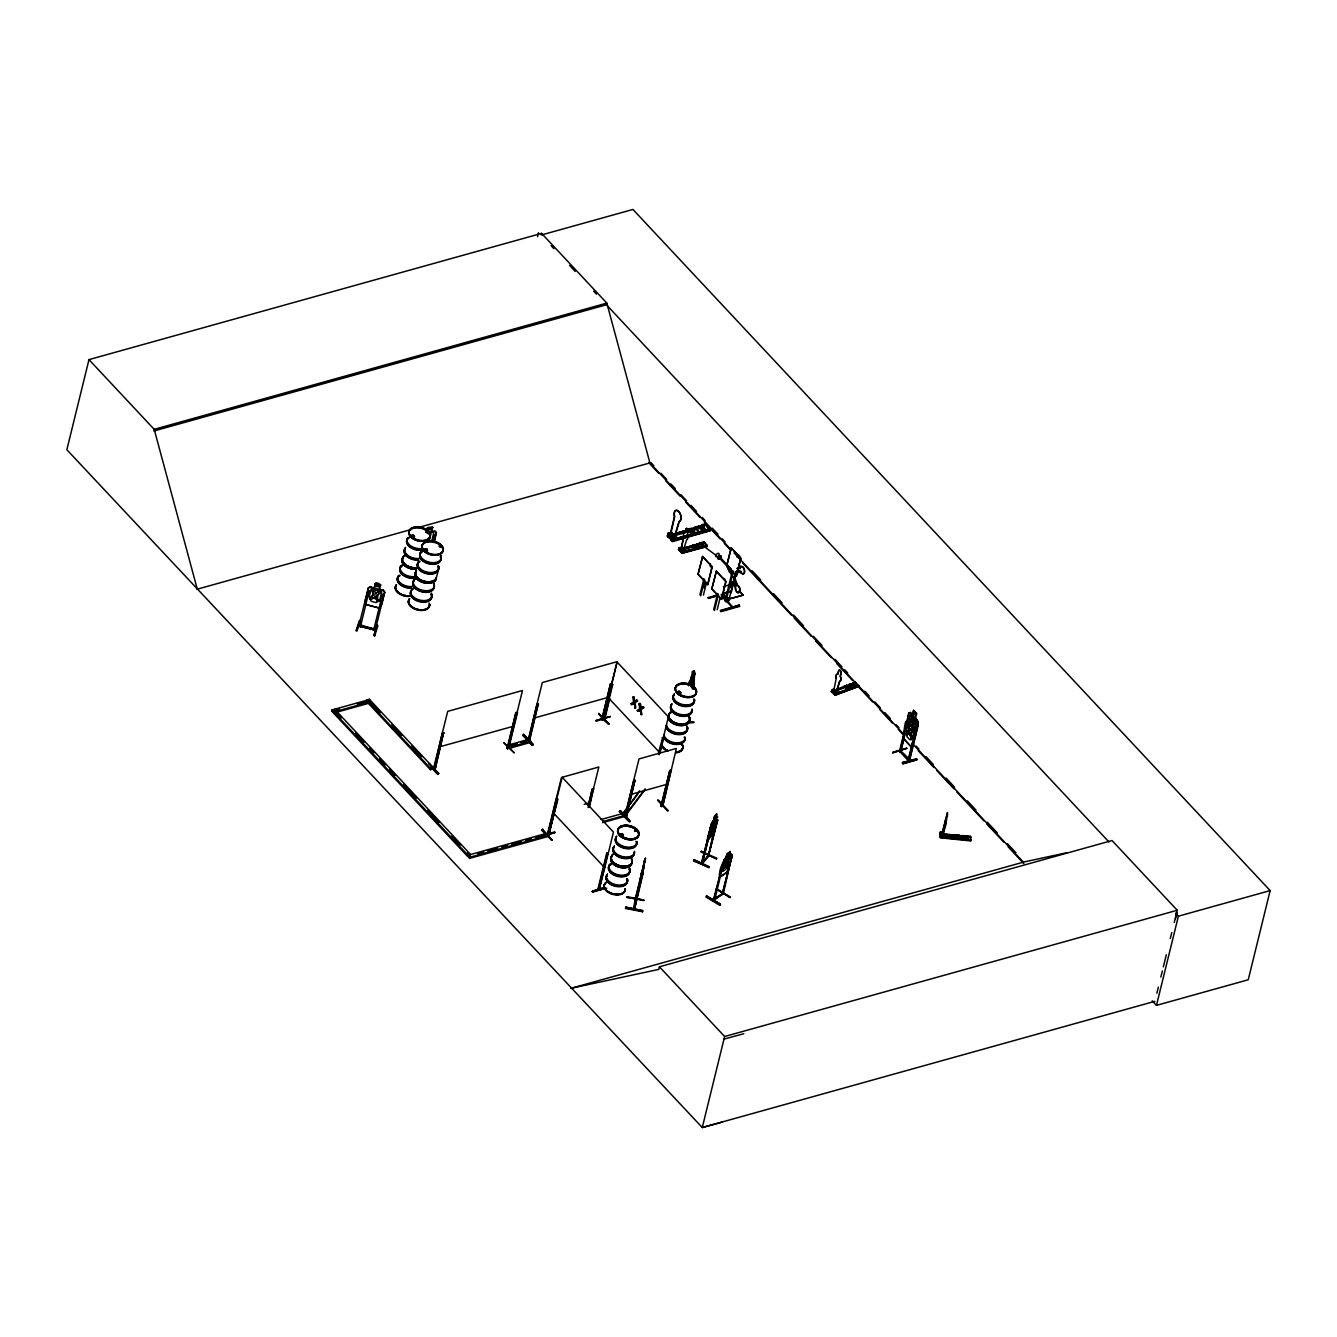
<?xml version="1.0" encoding="UTF-8"?>
<svg xmlns="http://www.w3.org/2000/svg" width="1337" height="1337" viewBox="0 0 1337 1337"><rect width="100%" height="100%" fill="white"/><g stroke="black" fill="none" stroke-linecap="round" stroke-linejoin="round"><path stroke-width="1.5" d="M941.014 832.55C941.281 844.549 951.292 790.15 945.944 823.458M940.563 833.369L940.696 832.516M941.114 832.567L940.112 834.489M946.145 817.258L942.234 833.101L942.702 835.842L945.994 824.16M947.465 814.133L947.465 816.489M671.174 535.101L670.505 533.881L671.358 535.051M670.439 532.911L669.135 536.906L670.088 533.012L672.996 534.583L672.31 533.43M681.185 548.27C684.26 548.27 678.979 549.072 681.369 548.287M707.758 837.229L711.702 822.84L701.273 863.819L702.894 861.947M711.635 822.84L717.317 816.322L708.242 856.432L717.735 819.899L716.548 820.433L708.476 856.298M713.189 821.236L711.869 823.024M903.845 733.378C902.676 752.296 904.096 718.738 906.469 721.562L908.024 721.011C909.043 729.083 916.296 707.24 913.121 726.743M915.594 734.765L913.288 738.024L905.868 730.102L908.859 712.922L899.5 751.31C903.277 753.366 898.798 747.383 900.653 750.776M913.438 737.974L905.985 730.035L906.135 724.654M834.723 690.393L833.603 689.391L833.87 693.067L834.087 690.093L835.358 689.859L833.519 690.393L835.391 689.925L833.853 690.928L833.553 690.126L835.391 690.343M940.747 831.898L940.245 835.608L943.805 835.943L940.696 835.625M701.19 851.719L716.866 858.287M835.424 690.159L834.656 689.875M670.505 535.101L674.684 516.65A5.766 3.159 73.9 0 1 676.238 510.333A5.766 3.159 73.9 0 1 680.834 515.163A5.766 3.159 73.9 0 1 679.296 521.463L674.4 537.959L670.171 534.399L674.4 516.734A5.766 3.159 73.9 0 1 675.954 510.416A5.766 3.159 73.9 0 1 680.55 515.246A5.766 3.159 73.9 0 1 678.995 521.547L674.099 538.042L670.071 533.781L670.923 535.184M833.837 690.042L836.293 678.26A3.844 2.29 69.6 0 1 837.948 674.049L838.734 670.823A1.922 1.136 69.6 0 1 840.304 670.439A1.922 1.136 69.6 0 1 841.157 673.029L840.371 676.238A3.844 2.29 69.6 0 1 839.72 681.369L836.227 692.449L839.536 681.435A3.844 2.29 69.6 0 0 840.188 676.305L840.973 673.096A1.922 1.136 69.6 0 0 840.137 670.505A1.922 1.136 69.6 0 0 838.55 670.907L837.764 674.115A3.844 2.29 69.6 0 0 836.11 678.327L836.293 678.26M680.617 548.955L684.41 552.114L684.544 550.292L681.97 551.011L681.669 552.248L678.962 549.357C678.21 546.382 685.012 547.217 679.263 548.12M693.318 687.686C696.427 687.302 690.26 661.782 693.184 675.302L694.271 670.656L694.956 674.266M694.287 683.759L693.753 678.611M671.826 534.7C669.402 533.847 675.185 533.73 671.492 534.516M672.193 534.499L672.344 534.232M672.912 534.365L673.012 534.349M670.673 535.251L671.324 533.998M680.734 548.02L681.82 548.755M681.135 549.089L680.449 548.103M740.748 571.434L740.564 572.019A3.844 2.089 74.4 0 0 743.99 573.155A3.844 2.089 74.4 0 0 742.971 567.423A3.844 2.089 74.4 0 0 739.896 568.258L740.28 568.158A3.844 2.089 74.4 0 1 743.355 567.306A3.844 2.089 74.4 0 1 744.375 573.055A3.844 2.089 74.4 0 1 740.949 571.902L736.971 571.384M707.674 837.046L707.507 840.639L713.139 833.987M707.591 840.421L707.841 837.112M690.109 685.246L689.792 684.444M939.827 834.438L970.562 837.413L939.827 834.438L940.262 831.998L943.404 832.6L940.262 831.998M940.964 832.918L940.262 837.798L970.879 840.956L970.846 839.619L940.229 836.461L970.779 840.188M411.846 535.519L412.197 536.655M413.317 536.471L413.166 535.218L411.763 535.803M425.768 532.31L427.105 531.925M425.768 550.861L424.832 549.29L426.837 550.343M426.035 532.444L427.623 532.494L425.935 532.31M425.116 550.493L424.932 549.507M426.269 532.042L427.105 532.577L426.419 531.708M427.255 549.741L426.72 550.794M439.94 546.683L439.589 546.616M439.94 546.215C437.065 544.827 441.728 548.655 439.873 545.563M440.191 545.914L439.923 545.931M620.602 834.021L622.641 834.89L621.237 834.906M634.54 830.661L635.543 830.127L634.691 831.129M635.276 831.029L635.727 830.511M635.125 831.196L635.426 830.628M636.161 831.397L635.543 830.076M636.379 831.163L635.961 830.31M678.578 692.533C683.224 693.017 675.87 689.959 678.544 692.934M696.51 546.532L694.655 547.284L694.555 545.646M692.616 688.304L693.569 689.04M693.118 688.856L693.602 688.137L693.753 689.157M693.569 689.24L693.619 688.221M957.994 837.397L956.991 836.327M959.398 837.229L959.047 836.177M675.118 538.844L704.983 529.97M642.495 911.717L625.515 908.475L625.766 907.138L642.696 910.681L625.766 907.171M626.886 897.428L644.033 900.085L627.07 896.676M635.81 899.433C632.986 904.481 634.356 913.572 634.223 907.171M644.083 862.749L645.52 858.387L635.643 899.3L634.557 909.461M635.977 897.879L635.927 899.032M643.13 873.863L642.662 872.794L634.473 909.444M642.462 911.867L642.713 910.564M693.636 722.682L688.087 722.933M687.953 722.331L693.769 722.114L688.137 721.713M641.409 872.643L639.337 886.147L644.518 860.911L634.925 900.236L635.225 897.846L636.044 898.13M643.181 869.368L643.983 866.192L643.147 871.172L644.534 860.393L644.317 863.251M644.668 861.88L645.336 858.337M635.51 900.353L645.52 858.387M673.096 534.081L672.444 534.315M682.455 548.605L681.569 548.872L682.338 548.437M548.304 833.954L549.123 833.135M625.967 815.837C622.106 816.573 628.942 812.478 626.501 816.406L634.975 780.24L633.705 780.591L625.148 816.673L626.769 815.052M626.535 816.322L626.284 814.551L626.919 815.286M661.213 804.774L663.102 804.857L660.879 806.178L669.787 770.463L671.057 770.112L662.584 806.278L661.213 806.529L669.787 770.463M662.433 805.743L661.03 806.144L661.347 804.79M435.578 767.739C433.706 765.282 436.23 770.747 434.124 767.806M434.141 769.076L442.363 733.044L443.633 732.676L435.16 768.859L435.327 767.02M507.659 748.586L508.144 747.784M433.472 768.658L447.694 711.368L522.483 690.51L508.394 747.851L507.141 748.168M506.99 748.252L507.542 746.815M603.772 717.869C605.995 718.287 603.772 721.863 602.92 719.356L617.092 661.681L542.304 682.555L528.215 739.846M528.633 738.509L530.271 738.559L528.399 738.542L530.288 738.609L528.8 740.314L529.97 739.913L529.235 739.478M602.268 719.757L601.934 718.036L603.321 717.735M642.545 911.333L625.616 907.773M681.402 548.688L683.625 536.572A3.844 2.089 74.4 0 1 685.229 532.36L686.015 529.151A1.922 1.036 74.4 0 1 687.452 528.8A1.922 1.036 74.4 0 1 688.154 531.424L687.352 534.65A3.844 2.089 74.4 0 1 686.65 539.797L683.207 550.844M683.625 536.572L681.318 548.822M642.078 870.939L640.54 879.362L641.175 877.557M644.334 862.215L639.37 885.311M727.094 567.005C728.866 561.69 725.623 569.428 729.467 569.545L729.952 567.506M723.233 893.784L713.189 900.57L714.593 900.353L724.036 860.995L725.991 858.337M731.155 549.791L649.916 462.936L606.814 303.098L541.585 233.373L88.977 359.62L66.85 449.733L702.276 1127.542L722.064 1122.161M198.361 588.882L197.291 589.166L154.206 429.344L88.977 359.62M467.716 856.365L469.588 858.371L547.368 836.678L547.652 835.558L545.78 833.553L467.866 855.296L467.599 856.399L331.66 711.083L331.927 709.98L369.33 699.552L370.917 702.66M334.384 710.331L334.668 709.212L470.591 854.527M356.227 630.629L360.422 620.184L359.319 620.669L356.194 630.696L357.213 630.195M360.305 626.568L358.801 626.151L368.31 587.845L370.449 586.742C378.404 591.806 370.934 577.885 380.744 584.837L379.407 589.433L381.797 591.639L379.792 599.828L376.182 602.603L371.068 601.232L369.179 596.97L371.201 588.781L374.293 588.063L375.413 583.567M365.586 599.745L368.477 587.946M360.489 626.602L369.179 590.536M382.415 594.48L384.037 594.547L382.415 594.48L373.658 630.162L374.978 630.563M373.842 635.459L374.778 635.677L373.842 635.459L377.235 624.763M384.571 592.274L375.162 630.563L375.446 628.758L373.976 628.423M375.597 628.908L375.212 630.663M379.675 589.233L383.218 590.185L384.772 592.258L381.847 604.157L378.889 608.017L366.004 604.541L365.385 599.728M377.134 624.68L377.886 625.632L374.761 635.71M366.338 701.173L369.346 699.301L433.439 767.806L433.155 768.925L430.43 769.694L367.775 702.694M369.346 699.301L369.062 700.421L380.46 712.604M426.804 530.605L427.522 527.68L432.77 527.279L427.522 527.68M427.004 530.856L427.656 527.814M431.4 531.708L432.486 527.33M429.11 541.485L431.116 533.296L427.89 533.613M432.687 527.162L431.483 531.825L433.706 533.045L431.701 541.234M432.687 541.351L433.923 535.017M433.873 540.817L434.859 536.856M433.907 542.538L436.23 532.661M434.074 542.521L436.414 532.577L434.96 531.224L431.684 531.675M438.269 570.13L436.347 578.035A10.813 6.551 13.8 0 1 422.626 581.077A10.813 6.551 13.8 0 1 416.342 570.882M537.524 236.716L538.51 232.705M541.585 233.373L541.184 235.045L632.953 209.458L1270.15 890.592L1248.24 979.77L1156.472 1005.374L1152.193 1000.795M437.734 774.207L430.865 766.853L437.7 774.273L438.67 773.321L428.726 763.644M430.43 769.694L430.715 768.574L366.622 700.07M443.633 732.676L435.21 768.708M431.383 766.703L438.636 773.321M469.588 858.371L469.872 857.251L331.927 709.98M503.848 742.871L514.327 752.898L504.066 742.72M507.141 748.219L515.898 712.537L517.486 712.537L508.678 748.352L507.408 748.653L515.898 712.537M507.709 748.636L509.213 746.932L507.475 748.57M508.194 747.834L508.862 746.514M509.832 745.662L510.116 744.559L528.8 739.328L530.672 741.333L530.405 742.453L511.703 747.667L509.832 745.662L517.319 743.573M511.703 747.667L510.116 744.559M533.246 744.508L523.486 734.28L532.31 745.461L522.65 735.133L532.995 745.16M528.399 740.297L528.717 738.993M528.55 740.247L529.803 739.896L538.243 703.864L536.973 704.231L528.533 740.447L530.405 742.453M528.082 739.846L529.285 739.528L538.243 703.864M529.937 738.191L529.402 739.511M542.738 829.191L541.786 830.16L552.281 840.171L542.621 829.274M545.78 833.553L545.496 834.672L535.535 837.463M553.936 812.963L548.504 835.792L557.746 799.894L556.877 798.958L547.585 835.241L562.192 777.282L613.466 832.099L599.377 889.439C599.979 886.314 598.107 889.205 598.993 889.69L607.667 853.908L606.781 852.989L607.667 853.908M547.936 835.207L556.159 799.158L557.412 798.807L548.421 835.675M556.426 802.852L557.412 798.807M548.605 835.809L557.262 800.027L556.393 799.091M589.032 806.863L598.826 767.003L561.49 777.482L547.251 834.873L554.755 832.6L540.967 835.842M596.218 721.228L610.34 716.482L596.352 720.442M601.984 717.752L598.642 713.306L608.937 724.086L602.753 718.972M612.095 683.725L610.508 683.725L601.834 719.306M610.508 683.725L601.934 719.791L603.555 718.186M603.071 719.423L617.142 662.066L668.416 716.883L659.124 754.736M610.842 684.076L612.313 683.608L603.288 719.54L604.107 718.053M611.828 683.742L612.697 684.678L604.04 720.459M603.472 717.702L602.803 719.022L604.525 720.309L609.705 698.683M588.263 805.208L592.241 789.031L593.494 788.68L589.366 807.23M588.113 807.581L592.241 789.031M671.726 532.176L667.898 533.279L668.233 536.922M667.898 533.279L667.815 535.535L671.943 539.847L672.394 537.992L676.221 536.889L676.037 539.613M671.391 533.847L670.622 538.477L671.842 533.647M701.273 525.357C716.348 538.193 692.549 523.87 705.1 524.254L710.164 530.739L672.427 541.652L672.394 537.992M675.77 538.744L676.221 536.889M606.764 888.169L592.258 891.612L604.424 887.484M592.809 892.147L592.492 890.943L604.458 887.584M681.837 553.033L707.34 546.382L681.987 553.451L678.644 549.407L679.029 547.852M679.831 550.276L680.466 547.685L683.391 550.794M680.048 550.226L680.7 547.618M686.015 529.151L685.229 532.36M597.973 888.804L606.781 852.989M598.675 888.604L607.265 852.839M598.725 887.116L598.892 889.59L598.057 888.787M681.97 551.011L681.502 552.916L707.24 545.463L704.031 542.037C695.658 541.702 711.384 551.379 701.457 542.755M687.669 529.285L692.432 534.867L687.669 529.285L691.496 528.182L696.259 533.764M619.332 811.592L620.251 810.64L629.844 821.603L619.332 811.559L629.109 821.754M620.284 810.623L629.794 821.453M684.243 551.529L684.544 550.292M622.206 814.651L639.671 790.785M694.906 527.196L699.669 532.778L694.906 527.196L698.716 526.093L703.496 531.675L698.716 526.093M601.032 819.531L622.474 813.548L624.346 815.537L624.078 816.656L602.619 822.639M624.814 816.205L639.036 758.915L676.372 748.436L662.784 806.161M692.232 545.613L694.889 544.577L698.014 548.32L694.889 544.577M634.975 780.24L626.201 815.904L624.947 816.272M695.524 548.722L692.315 545.295M697.162 543.942L700.304 547.685L697.162 543.942L699.736 543.223L716.649 555.824M705.1 524.254L708.643 528.55M684.544 548.337L704.114 542.956L704.031 542.037M697.998 574.392L702.66 556.459L712.287 566.738L707.908 584.587L697.998 574.392L702.66 556.459M704.599 545.847L680.884 552.248L707.24 545.463M658.255 753.801L662.701 737.489L663.587 738.425L660.11 752.564M658.74 753.667L660.227 747.6M699.919 594.948L703.897 578.737M700.705 595.817L704.699 579.589M704.131 588.113L705.618 582.03M703.446 595.049L706.421 582.882M710.515 566.921L710.164 563.596M707.607 584.653L711.986 566.821L702.376 556.543M657.921 800.044L668.249 810.807L658.005 800.078M717.568 594.631L708.042 597.99L716.448 596.269M634.925 900.236L635.376 897.879L635.242 898.932M643.849 864.454L641.359 875.835M711.752 589.082L716.415 571.166L726.041 581.445L721.646 599.277L711.752 589.082L716.415 571.166M688.488 685.597L689.625 681.536L688.672 685.614M643.147 871.122L633.654 909.444M689.524 682.923L692.516 672.578M643.247 872.927L634.64 908.625L633.705 908.542M690.159 682.555L691.998 675.653M690.26 683.157L694.087 670.639L694.772 674.249M690.611 683.825C691.396 669.804 694.254 691.73 691.697 679.163M690.026 683.491L692.65 676.756L693.335 680.098L691.58 687.151M691.346 687.168L692.482 682.756M662.584 806.278L662.751 804.439L661.631 805.275M692.482 686.817L693.652 680.332M693.134 687.686L694.053 683.692M713.657 609.655L717.651 593.444M714.459 610.508L718.454 594.297M731.055 548.036L726.676 565.885L731.339 547.969L740.665 558.314L736.286 576.163L740.965 558.248L731.339 547.969M717.2 609.756L720.175 597.589M721.362 599.36L725.74 581.528L716.131 571.25M729.417 569.946L729.969 567.724M732.074 572.269L725.105 600.631L725.907 601.5M721.378 594.297L732.943 607.6L721.195 595.032L727.462 592.609L723.2 593.16M735.099 574.392L728.799 600.781L725.874 601.6L733.378 571.083M730.821 587.712L732.308 581.628M739.194 558.415L738.843 555.089M729.835 591.155L729.534 592.141L731.172 592.575L736.47 571.016M721.729 596.653L732.358 607.082L720.509 610.374L720.86 611.694L739.528 606.396L739.211 605.16L733.127 606.864M739.06 605.895L720.376 611.109L739.211 605.16M739.562 606.48L739.227 605.243M743.238 595.015L728.047 599.243L743.188 595.199L739.328 590.837M1174.27 922.413L1177.245 910.263L1112.033 840.538L659.425 966.785L658.773 969.392L571.835 988.11M694.037 859.741L693.452 860.961L709.228 867.379L694.02 859.758L709.362 866.71M701.089 851.92L716.465 858.805L701.474 851.385M701.758 862.967L710.766 827.285L702.627 863.351M702.009 862.95L701.808 864.053L713.306 821.068M708.911 838.65L714.342 816.64L716.749 813.832L711.251 836.026L715.847 818.294M713.473 821.152L714.56 816.757M716.047 815.269L714.242 818.411M707.691 855.947L708.727 853.925L708.794 854.995M708.242 856.432L717.735 819.899M702.844 862.164L709.362 854.176M719.741 877.423C718.37 867.847 724.303 861.262 727.228 854.025L730.353 851.585L727.01 853.875L726.075 858.354M722.832 864.237L713.674 900.854C712.972 897.244 724.119 894.921 722.799 892.13M730.203 851.485L728.214 864.571L725.74 869.267L722.765 871.49L722.03 869.184M730.353 851.585C727.796 861.412 729.768 851.535 732.091 855.145L722.231 894.453L732.091 855.145M722.498 894.353L731.489 857.769L723.25 893.885M720.292 904.898L706.454 896.041L705.852 896.977L719.757 905.316L720.476 904.163L706.488 895.974L720.459 904.18M716.649 888.955L730.269 896.893M659.425 966.785L724.637 1036.509L702.276 1127.542L1154.884 1001.313M856.115 685.981L834.84 693.953L831.781 691.179L834.204 688.789L831.798 689.691L832.099 692.098M834.84 693.953L835.157 692.716L837.831 692.081L837.447 693.636L833.803 690.327M835.04 694.722L835.441 692.967L837.831 692.081M837.547 691.831L837.246 693.067L833.402 689.457L832.968 691.981M844.148 686.215L847.708 689.808L844.148 686.215L846.555 685.313L850.098 688.923L846.555 685.313M848.677 684.527L852.237 688.12L848.677 684.527L851.067 683.642L854.627 687.235L851.067 683.642M852.672 683.04L856.232 686.65L852.672 683.04L855.062 682.154L858.822 686.349L854.978 682.672M855.413 683.307L855.062 682.154M892.648 752.681L906.82 748.252L892.832 752.179M900.169 752.029L900.486 749.689L899.567 751.294L909.06 761.338L918.369 722.933L915.711 718.053M908.893 761.288L908.04 760.435L916.848 724.621L918.201 725.423L909.444 761.087L900.035 751.026L908.308 717.334M904.313 736.236L900.419 752.096L904.313 738.074M907.723 722.364L909.177 716.415L908.308 715.496M911.282 718.922L910.129 723.601L908.308 723.35L906.302 731.54L907.038 736.737L910.029 739.862L912.502 738.024L914.508 729.835L913.271 726.693L916.229 731.573L915.327 728.882L908.024 721.011M912.553 714.693L913.639 710.298L916.781 713.674L915.41 718.136L916.63 721.278L914.625 729.484L912.185 731.306L909.244 728.164L908.525 722.966L910.53 714.76L912.469 714.994L913.639 710.298M911.7 720.459L911.349 721.93L913.271 723.935L911.166 715.145L912.77 721.93C915.578 716.615 918.72 722.849 913.204 723.685L913.839 728.882M902.826 763.761L916.848 759.784L902.826 763.795L902.475 762.474L916.547 758.697M902.525 762.608L916.463 759.349L902.291 763.21M909.06 758.179L912.954 742.319M908.709 761.154L909.11 759.834C884.877 735.718 918.97 767.756 908.358 759.149M916.497 758.564L916.848 759.884M941.014 831.915L940.513 835.625M942.986 833.87L943.37 832.316M943.772 835.658L943.421 837.497L943.086 833.837M956.306 835.241L959.498 835.257C963.058 840.889 953.966 839.954 956.39 834.94M962.256 835.541L962.623 839.469L962.256 835.541L965.364 835.859L965.732 839.786L965.364 835.859M967.37 836.394L970.545 836.394L970.812 840.505M970.545 836.394L970.495 837.981M1156.873 993.207L1158.377 987.141M1160.85 977.029L1162.338 970.963M1163.34 966.918L1166.315 954.768M1170.293 938.591L1171.78 932.524M1175.507 918.786L1176.978 912.77M1156.472 1005.374L1178.382 916.196L1175.541 913.154M946.446 819.665L942.468 835.809L942.552 833.269M639.103 886.097L640.273 882.821M626.936 897.211L643.899 900.57M367.675 590.135L369.079 590.887M370.416 586.859L368.444 588.063M357.129 630.947L360.238 620.92M366.004 604.541L378.923 607.9M384.772 592.258L383.218 590.185M375.446 630.262L358.801 626.151M374.093 635.426L377.134 625.348M731.172 592.575L731.473 591.589M693.836 860.359L708.877 867.73M845.92 687.151L847.959 686.616L847.976 688.137M709.111 855.63L702.042 863.919M726.977 871.925L729.049 866.827L727.144 872.025L719.473 877.54L727.144 872.025M603.405 718.253L604.759 718.855M909.762 759.784L909.544 761.188L908.759 760.252M733.612 580.609L735.434 586.425A3.844 2.089 74.4 0 0 736.904 592.141A3.844 2.089 74.4 0 0 739.729 590.503A3.844 2.089 74.4 0 0 737.289 585.372L733.779 576.464M733.996 580.509L735.835 586.325A3.844 2.089 74.4 0 0 737.289 592.024A3.844 2.089 74.4 0 0 740.13 590.402A3.844 2.089 74.4 0 0 737.673 585.255L736.988 585.322M412.632 535.168C409.105 535.435 414.47 538.46 413.852 535.836M426.637 550.426L424.982 550.326M425.784 550.777L427.188 550.109M694.12 545.88L694.02 546.733M678.979 691.43L678.778 693.051M680.366 692.566L678.761 692.967M620.535 834.321L621.153 833.72A1.671 1.019 13.8 0 1 623.243 835.207A1.671 1.019 13.8 0 1 620.552 835.391A1.671 1.019 13.8 0 1 621.087 833.703M622.875 834.639L621.454 835.307M635.994 830.595L635.459 830.427M959.297 837.413C958.88 833.603 955.002 838.55 959.181 837.313M541.786 830.127L552.281 840.171M620.017 811.275L629.844 821.603M428.843 763.16L438.553 773.404M523.452 734.331L533.162 744.592M724.019 860.009L713.189 900.57C738.442 881.868 708.092 904.364 714.393 898.614M913.238 737.79L915.344 734.682M910.982 746.397L913.188 743.405L918.218 722.966L917.516 720.392L910.263 712.638M911.015 746.614L903.611 738.659L911.015 746.614L913.338 743.355M623.426 813.03L627.12 808.15M629.577 804.907L638.167 793.526M645.169 788.813L625.515 814.818L622.474 813.548M626.468 814.317L644.885 789.916M713.54 899.149L713.139 900.403M722.064 892.865L723.15 892.063M739.996 567.523L740.046 566.604M906.804 748.285L892.681 752.948M554.838 831.848L540.95 835.826M710.766 827.285L710.114 828.054L711.301 827.519M716.465 858.805L701.273 851.184M714.61 816.957L716.799 814.149M715.73 818.545L717.267 816.305L717.768 817.225M712.955 822.539L715.161 819.915M710.933 830.728L713.189 828.121M899.4 751.11L901.038 752.012M425.4 549.189A1.671 1.019 13.8 0 0 424.882 550.861A1.671 1.019 13.8 0 0 427.573 550.677A1.671 1.019 13.8 0 0 425.4 549.189L425.099 549.875M440.491 546.866L440.207 545.713M678.544 691.563L678.26 692.616M678.494 692.315L680.048 692.315M693.301 688.271L693.502 687.97M622.758 834.555L620.284 834.004L621.789 835.608M620.97 833.803L621.304 834.84M636.262 831.113L634.657 830.678M959.364 837.163L958.261 837.714M635.025 708.159L634.323 702.878L637.548 700.872L636.813 700.087L634.122 701.758L633.588 696.644L634.891 701.541L631.031 703.88L631.766 704.666L634.49 702.961L635.025 708.159L634.49 702.961M634.891 701.541L636.813 700.087M643.047 706.755L640.356 708.426L639.053 703.529L640.607 704.148L641.142 708.209L643.047 706.755L643.782 707.54L640.557 709.546L641.275 714.827L641.342 709.329M631.766 704.666L633.721 703.178M639.053 703.529L639.755 708.744L637.264 710.549L638 711.334L640.724 709.629L642.044 714.61M638 711.334L640.724 709.629M723.869 859.925L731.456 854.343M731.974 858.053L730.604 858.421M730.035 897.628L716.348 888.654M631.031 703.88L634.29 701.858L633.588 696.644M634.323 702.878L637.548 700.872M640.557 709.546L643.782 707.54M708.276 855.396L702.577 863.251M689.441 681.703L690.26 681.118L690.794 683.825M629.994 820.885L620.184 810.707M359.051 624.463C355.859 626.1 369.898 627.17 375.664 629.309M373.591 629.76L374.293 628.457L373.708 629.175L359.419 624.496M939.727 833.62L970.478 836.711L939.727 833.703M848.26 687.77L846.087 687.318M547.585 833.469L549.139 834.789M548.905 834.923L547.735 835.19M662.534 806.228L661.447 806.529M507.325 746.848L509.196 746.865L507.742 747.35M412.097 535.736L413.651 535.669M694.237 545.997L696.46 546.783L694.221 546.699M693.017 687.886L692.131 688.421L693.218 688.505M620.502 833.82L621.655 833.686M957.208 836.243L958.713 836.277M831.781 691.179L834.388 690.544M836.494 689.357L854.995 682.455M836.945 689.758L855.697 683.107L832.216 692.432L831.029 691.346L835.257 695.123L858.839 686.349L835.224 695.14M831.831 692.081L855.697 683.107M834.522 694.488L858.27 685.831M836.26 693.753L858.688 685.446M833.97 693.987L834.689 694.655L858.638 685.747M858.621 685.948L834.689 694.622M910.413 712.588L908.959 713.089L910.413 712.387L912.619 714.944M668.283 533.68L672.093 532.577M671.926 534.482L670.088 533.012M704.883 524.94L675.118 533.53L702.995 525.608M675.369 534.148L695.324 528.516M699.167 527.279L703.262 526.21M673.698 535.084L686.098 531.441M691.379 530.07A1.922 1.17 13.8 0 1 693.886 531.775A1.922 1.17 13.8 0 1 690.811 532.009A1.922 1.17 13.8 0 1 691.379 530.07L696.025 528.583M699.485 527.63L703.947 526.293M673.798 535.184L688.07 531.19M691.647 530.02L696.009 528.9M699.585 527.731L703.947 526.594M674.333 535.719L704.215 527.213M672.778 538.393L676.606 537.29M675.202 538.878L683.14 536.588M687.118 535.452L691.079 534.299M695.039 533.145L704.967 530.288M675.352 539.413L683.424 537.207M687.251 535.97L691.346 534.917M692.549 534.399L699.284 532.611M699.786 532.327L703.613 531.207M706.153 530.471L709.98 529.368M670.856 540.014L671.709 540.9L709.395 529.953L710.131 530.756M709.88 530.137L671.709 540.9M672.143 540.95L710.031 530.655M556.493 799.526L557.763 799.158M592.575 789.382L593.829 789.031M634.056 780.958L635.309 780.591M670.121 770.831L671.391 770.463M625.315 814.818L626.284 814.551M661.08 805.994L662.6 804.473M626.552 816.272L625.482 816.64M537.307 704.582L538.577 704.215M612.697 684.678L612.313 683.608M442.697 733.395L443.968 733.044M516.232 712.888L517.486 712.537M608.937 724.002L598.625 713.891L608.318 724.136M528.215 739.896L529.619 739.495M595.684 720.66L610.374 716.515M602.085 719.757L603.722 719.373M433.606 768.708L434.625 768.29M663.587 738.425L662.216 737.623M547.836 833.369C551.98 834.94 545.396 833.803 548.504 835.692M544.66 835.207L554.755 832.6M598.826 887.216L599.21 888.286M592.375 891.495L604.341 888.086M592.258 891.612L604.541 888.119M592.776 892.03L604.742 888.62M584.169 804.322L590.052 802.668M630.279 794.596L667.614 784.1M154.206 429.344L606.814 303.098M153.788 431.015L606.413 304.769L1108.908 841.926M197.291 589.166L411.094 529.536M419.116 527.296L650.969 462.635L653.826 465.677M688.154 531.424L687.953 531.491A1.922 1.036 74.4 0 0 687.251 528.85A1.922 1.036 74.4 0 0 685.814 529.201M678.644 549.407L681.669 548.671L681.034 551.262M684.143 547.903L703.947 542.337L707.156 545.763M684.46 547.986L703.88 542.488M704.582 543.006L679.413 550.694L704.582 543.006L678.36 549.607M682.221 551.279L684.795 550.56M707.173 545.763L681.586 553.017M736.854 556.911L739.762 556.092M738.459 567.206L740.598 566.604L738.459 564.314M723.284 586.709L729.016 584.938M717.434 595.366L708.56 598.475L708.226 597.238M722.999 593.812L726.776 592.759M708.71 597.823L716.649 595.617M725.49 598.358L726.426 599.36L729.35 598.541L728.414 597.555L728.799 600.781M331.66 711.083L339.531 708.894M357.246 703.947L369.045 700.655M371.201 701.541L333.799 711.969L333.531 713.089L368.962 703.212M533.53 718.22L608.318 697.362M438.937 747.032L513.726 726.175M521.046 742.536L526.661 740.965M637.264 710.549L638.785 711.117M430.715 768.574L433.439 767.806M511.971 746.547L530.672 741.333M639.955 709.847L641.275 713.774M477.693 853.591L483.676 851.92M487.671 850.8L497.631 848.026M501.626 846.906L507.609 845.235M511.603 844.132L521.564 841.357M525.558 840.238L531.541 838.566M469.872 857.251L547.652 835.558M602.903 821.52L624.346 815.537M570.765 988.394L1024.443 861.864L1066.909 852.722M724.637 1036.509L1177.245 910.263M1178.382 916.196L1270.15 890.592M724.002 1039.116L743.773 1033.718M666.896 535.903L672.21 540.716M667.731 536.739L668.383 537.441M716.264 889.189L730.152 897.445M548.905 833.152L548.003 833.97M413.634 536.521L412.481 536.388M425.718 549.156L425.617 550.309M426.704 550.51L425.868 550.409M719.323 557.763L719.858 557.011L719.172 557.713L736.286 576.163M678.394 691.463L679.229 691.346M621.003 833.92L622.407 834.188M621.956 835.441L623.159 835.023L622.574 834.104M434.141 535.402L435.344 534.867M428.258 532.159L435.043 531.341M736.704 572.086L740.765 571.969M694.789 545.847L696.393 546.566M425.601 549.357L426.486 549.524M426.018 550.911L427.372 550.727L427.004 549.54M735.45 571.701L740.965 571.852M736.787 568.459L740.263 568.626M694.822 674.216L693.686 681.903M688.137 721.579L693.769 721.997M715.562 818.461L716.398 818.528L712.32 831.631L710.081 834.238L709.73 832.132M735.35 572.102L740.765 572.654M970.411 837.33L939.777 834.121L956.222 836.578M960.284 836.929L968.473 837.831M962.69 839.168L965.799 839.486M657.954 800.646L667.614 810.824M359.101 625.8L375.279 630.212M360.355 626.652L360.739 624.914M678.979 693.285L680.75 692.783L679.514 691.496M548.003 834.522L549.006 835.508M375.379 583.667L380.493 585.054M370.466 587.027L383.101 590.319M737.673 570.364L741.099 571.384M412.247 536.872L414.286 536.739L413.818 535.585M846.739 688.087L845.987 687.101M719.791 556.977L727.88 565.584M729.668 567.891L731.272 568.793L731.857 571.15L730.303 571.434L732.292 576.932M426.503 549.29L426.988 549.524A10.947 6.635 13.8 0 0 424.464 549.908M621.187 835.291L620.652 834.405M679.981 691.714L680.215 692.65M434.859 531.374L436.414 532.577M911.132 718.955L914.341 722.314M669.469 536.822L670.957 538.376M541.869 830.043L551.596 840.288M431.116 766.285L438.486 774.056M551.111 245.657L553.936 248.682M569.545 265.361L575.211 271.428M593.645 291.132L596.486 294.157M913.555 710.599L916.497 713.741M660.946 473.298L666.645 479.398M670.923 483.961L675.202 488.54M680.901 494.64L686.6 500.723M690.878 505.302L696.594 511.402M702.293 517.486L705.134 520.544M712.27 528.148L717.969 534.248M722.247 538.828L725.089 541.869M752.179 570.815L760.736 579.957M773.555 593.678L782.112 602.82M793.51 615.003L803.504 625.683M813.481 636.345L822.021 645.487M834.856 659.208L841.976 666.812M844.834 669.87L847.691 672.912M864.788 691.196L869.067 695.775M874.766 701.858L880.465 707.958M884.743 712.537L890.442 718.621M896.158 724.721L898.999 727.763M916.112 746.063L918.954 749.104M926.09 756.725L933.209 764.346M946.044 778.05L954.601 787.192M967.42 800.913L975.977 810.055M987.374 822.238L997.352 832.918M1007.329 843.58L1015.886 852.722M734.013 552.833L905.065 735.684M912.185 743.305L1023.373 862.164M648.696 462.569L658.673 473.231M665.809 480.869L680.065 496.111M685.781 502.211L700.036 517.452M704.315 522.032L720.008 538.794M724.286 543.374L729.985 549.474M742.82 563.195L791.32 615.037M794.178 618.095L811.292 636.379M815.57 640.958L831.263 657.737M836.962 663.837L852.655 680.6M858.371 686.7L872.626 701.942M879.763 709.579L892.598 723.3M898.297 729.4L902.575 733.963M918.268 750.742L933.961 767.505M936.819 770.563L953.933 788.863M956.791 791.905L983.882 820.885M986.739 823.926L1003.853 842.226M1008.131 846.806L1023.824 863.568M726.96 565.802L736.57 576.08M732.826 583.885L735.417 586.659M732.776 584.068L735.383 586.843M739.277 591.021L743.188 595.199M723.919 578.303L724.855 579.305M727.278 593.344L726.927 592.024L722.849 593.879L726.693 598.04M725.657 598.408L726.459 599.26M724.938 600.597L725.874 601.6M698.282 574.308L707.908 584.587M712.036 588.999L721.646 599.277M608.385 697.747L659.659 752.547M553.434 812.963L604.708 867.763M391.858 724.771L401.835 735.434M411.796 746.096L421.773 756.742M335.804 711.836L341.47 717.902M355.625 733.027L364.115 742.119M369.781 748.168L374.042 752.714M379.691 758.764L385.357 764.814M389.619 769.36L395.267 775.41M403.774 784.501L416.509 798.122M427.84 810.239L439.171 822.339M451.923 835.959L460.413 845.051M467.499 852.622L470.323 855.647M731.306 854.243L731.974 855.279M729.317 569.328L730.67 571.651M734.18 576.347L737.372 585.205M694.02 672.227L694.104 675.853L693.669 673.698M635.092 702.66L635.81 707.942M639.838 703.312L640.523 708.526M632.819 696.861L633.521 702.075M365.619 599.644L366.188 604.441M967.436 836.076L967.804 840.004L970.913 840.321L940.279 837.38L939.978 833.519M848.427 687.669L847.274 686.633L845.92 687.352M719.573 873.88L719.624 877.624M689.207 716.833A10.813 6.551 13.8 0 1 677.241 723.802A10.813 6.551 13.8 0 1 671.107 711.952M689.09 717.133A10.78 6.535 13.8 0 1 677.157 724.086A10.78 6.535 13.8 0 1 671.057 712.287M694.505 699.201A10.78 6.535 13.8 0 1 682.004 704.365A10.78 6.535 13.8 0 1 674.4 693.786M691.68 710.699A10.78 6.535 13.8 0 1 679.179 715.847A10.78 6.535 13.8 0 1 671.575 705.284M691.981 710.148A10.947 6.635 13.8 0 1 679.296 715.379A10.947 6.635 13.8 0 1 671.558 704.649M692.115 709.629A10.947 6.635 13.8 0 1 679.413 714.877A10.947 6.635 13.8 0 1 671.692 704.131M692.081 709.045A10.78 6.535 13.8 0 1 679.597 714.209A10.78 6.535 13.8 0 1 671.976 703.63M694.404 700.304A10.947 6.635 13.8 0 1 681.72 705.535A10.947 6.635 13.8 0 1 673.982 694.805M694.521 699.803A10.947 6.635 13.8 0 1 681.837 705.034A10.947 6.635 13.8 0 1 674.115 694.287M693.519 699.067A10.78 6.535 13.8 0 1 684.36 706.521A10.78 6.535 13.8 0 1 673.146 696.961M689.023 717.568A10.813 6.551 13.8 0 1 677.057 724.537A10.813 6.551 13.8 0 1 670.923 712.705M684.21 736.971A10.78 6.535 13.8 0 1 676.422 744.508A10.78 6.535 13.8 0 1 663.687 736.57M682.321 744.659A10.78 6.535 13.8 0 1 675.87 752.163A10.729 6.501 13.8 0 0 682.288 744.659A10.763 6.518 13.8 0 1 675.853 752.163M667.781 750.659A10.78 6.535 13.8 0 1 661.798 744.258A10.729 6.501 13.8 0 0 667.798 750.642A10.763 6.518 13.8 0 1 661.815 744.274M682.221 745.177A10.796 6.551 13.8 0 1 675.753 752.698A10.78 6.535 13.8 0 0 682.772 746.982M687.602 727.261A10.78 6.535 13.8 0 1 677.876 732.927A10.78 6.535 13.8 0 1 666.511 725.072M685.096 738.191A10.947 6.635 13.8 0 1 675.202 743.957A10.947 6.635 13.8 0 1 663.653 735.985M685.212 737.69A10.947 6.635 13.8 0 1 675.335 743.456A10.947 6.635 13.8 0 1 663.787 735.484M685.196 737.105A10.78 6.535 13.8 0 1 675.452 742.77A10.78 6.535 13.8 0 1 664.088 734.915M686.633 727.127A10.78 6.535 13.8 0 1 678.845 734.665A10.78 6.535 13.8 0 1 666.093 726.726M686.934 726.543A10.947 6.635 13.8 0 1 679.012 734.197A10.947 6.635 13.8 0 1 666.077 726.141M687.051 726.041A10.947 6.635 13.8 0 1 679.146 733.695A10.947 6.635 13.8 0 1 666.194 725.64M438.135 566.036A10.947 6.635 13.8 0 1 426.035 573.088A10.947 6.635 13.8 0 1 419.835 561.105M437.851 566.621A10.78 6.535 13.8 0 1 428.676 574.074A10.78 6.535 13.8 0 1 417.462 564.515M418.314 562.994A10.78 6.535 13.8 0 1 419.818 561.774M416.459 570.682A10.763 6.518 13.8 0 0 422.709 580.81A10.729 6.501 13.8 0 0 436.33 577.801A10.763 6.518 13.8 0 1 422.709 580.81A10.729 6.501 13.8 0 1 416.459 570.698M440.558 556.209A10.947 6.635 13.8 0 1 428.442 563.261A10.947 6.635 13.8 0 1 422.258 551.279M424.347 550.409A10.947 6.635 13.8 0 1 426.837 549.992M440.274 556.777A10.796 6.551 13.8 0 1 428.341 563.746A10.796 6.551 13.8 0 1 422.225 551.914M424.28 551.061A10.796 6.551 13.8 0 1 426.754 550.66M440.692 555.691A10.947 6.635 13.8 0 1 428.575 562.743A10.947 6.635 13.8 0 1 422.375 550.76M440.658 555.139A10.78 6.535 13.8 0 1 430.113 562.392A10.78 6.535 13.8 0 1 421.138 551.512M424.698 549.44A10.78 6.535 13.8 0 1 427.171 549.022M438.269 565.534A10.947 6.635 13.8 0 1 427.556 572.904A10.947 6.635 13.8 0 1 418.431 561.858M438.837 566.771A10.796 6.551 13.8 0 1 426.319 571.935A10.796 6.551 13.8 0 1 418.698 561.339M436.28 578.386A10.813 6.551 13.8 0 1 422.542 581.411A10.813 6.551 13.8 0 1 416.258 571.233M431.249 594.096A10.947 6.635 13.8 0 1 419.133 601.149A10.947 6.635 13.8 0 1 412.949 589.166M409.557 598.759A10.763 6.518 13.8 0 0 417.144 609.304A10.763 6.518 13.8 0 0 429.612 604.174A10.729 6.501 13.8 0 1 417.144 609.288A10.729 6.501 13.8 0 1 409.573 598.759M436.196 578.754A10.813 6.551 13.8 0 1 422.442 581.796A10.813 6.551 13.8 0 1 416.158 571.601M431.383 593.595A10.947 6.635 13.8 0 1 419.266 600.647A10.947 6.635 13.8 0 1 413.066 588.664M433.79 583.751A10.947 6.635 13.8 0 1 421.69 590.804A10.947 6.635 13.8 0 1 415.489 578.821M433.773 583.183A10.78 6.535 13.8 0 1 421.857 590.135A10.78 6.535 13.8 0 1 415.757 578.336M433.957 586.625A10.796 6.551 13.8 0 1 421.439 591.79A10.796 6.551 13.8 0 1 413.818 581.211M430.949 594.681A10.78 6.535 13.8 0 1 420.403 601.934A10.78 6.535 13.8 0 1 411.428 591.054M431.383 593.026A10.796 6.551 13.8 0 1 420.804 600.296A10.796 6.551 13.8 0 1 411.813 589.4M433.673 584.252A10.947 6.635 13.8 0 1 422.96 591.622A10.947 6.635 13.8 0 1 413.835 580.576M428.96 602.92A10.813 6.551 13.8 0 1 418.381 610.207A10.813 6.551 13.8 0 1 409.356 599.277M416.091 572.136A10.763 6.518 13.8 0 0 423.679 582.681A10.763 6.518 13.8 0 0 436.146 577.551A10.729 6.501 13.8 0 1 426.436 583.199A10.729 6.501 13.8 0 1 415.105 575.378M429.628 604.374A10.813 6.551 13.8 0 1 417.077 609.555A10.813 6.551 13.8 0 1 409.44 598.943M731.957 572.336A3.359 1.822 74.4 0 1 728.832 571.016A3.359 1.822 74.4 0 1 729.417 566.504M730.654 572.086A3.359 1.822 74.4 0 1 730.186 571.484M729.35 569.061A3.359 1.822 74.4 0 1 729.3 568.242M717.451 556.56A2.173 1.253 -43.1 0 1 715.629 555.59A2.173 1.253 -43.1 0 1 718.22 553.334A2.173 1.253 -43.1 0 1 718.704 555.473M631.632 858.839A10.78 6.535 13.8 0 1 619.716 865.774A10.78 6.535 13.8 0 1 613.616 853.992A10.763 6.518 13.8 0 0 612.129 855.195A10.729 6.501 13.8 0 1 613.65 854.009M635.927 841.307A10.78 6.535 13.8 0 1 625.382 848.56A10.78 6.535 13.8 0 1 616.407 837.681M636.913 841.441A10.78 6.535 13.8 0 1 624.412 846.605A10.78 6.535 13.8 0 1 616.808 836.026M634.089 852.939A10.78 6.535 13.8 0 1 624.362 858.605A10.78 6.535 13.8 0 1 612.981 850.75M613.131 849.045A10.78 6.535 13.8 0 1 613.984 847.524M634.256 854.126A10.947 6.635 13.8 0 1 620.351 857.201A10.947 6.635 13.8 0 1 613.984 846.889M634.523 851.87A10.947 6.635 13.8 0 1 621.822 857.117A10.947 6.635 13.8 0 1 614.101 846.371M634.49 851.285A10.78 6.535 13.8 0 1 622.006 856.449A10.78 6.535 13.8 0 1 614.402 845.87M636.813 842.544A10.947 6.635 13.8 0 1 624.128 847.775A10.947 6.635 13.8 0 1 616.39 837.046M636.947 842.043A10.947 6.635 13.8 0 1 624.245 847.274A10.947 6.635 13.8 0 1 616.524 836.527M625.315 888.687A10.78 6.535 13.8 0 1 611.477 893.417A10.78 6.535 13.8 0 1 606.714 882.036A10.729 6.501 13.8 0 0 611.494 893.383A10.763 6.518 13.8 0 0 625.281 888.687A10.729 6.501 13.8 0 1 611.494 893.383A10.763 6.518 13.8 0 1 606.731 882.069M631.849 862.081A10.78 6.535 13.8 0 1 619.349 867.245A10.78 6.535 13.8 0 1 611.744 856.666M629.343 868.783A10.947 6.635 13.8 0 1 617.226 875.835A10.947 6.635 13.8 0 1 611.042 863.852M629.042 869.368A10.78 6.535 13.8 0 1 617.126 876.303A10.78 6.535 13.8 0 1 611.026 864.504M629.443 867.713A10.78 6.535 13.8 0 1 618.897 874.966A10.78 6.535 13.8 0 1 609.923 864.086M626.618 879.211A10.78 6.535 13.8 0 1 616.073 886.464A10.78 6.535 13.8 0 1 607.098 875.585M626.919 878.626A10.947 6.635 13.8 0 1 616.207 885.996A10.947 6.635 13.8 0 1 607.082 874.933M627.638 879.93A10.947 6.635 13.8 0 1 614.936 885.178A10.947 6.635 13.8 0 1 607.215 874.431M627.605 879.345A10.78 6.535 13.8 0 1 615.104 884.492A10.78 6.535 13.8 0 1 607.499 873.93M629.476 868.281A10.947 6.635 13.8 0 1 618.747 875.651A10.947 6.635 13.8 0 1 609.622 864.588M625.164 889.255A10.78 6.535 13.8 0 1 612.68 894.42A10.78 6.535 13.8 0 1 605.076 883.841M631.649 863.786A10.729 6.501 13.8 0 1 618.028 866.794A10.729 6.501 13.8 0 1 611.778 856.699M416.375 568.075A10.813 6.551 13.8 0 1 404.075 563.679A10.813 6.551 13.8 0 1 404.76 555.674M416.292 568.409A10.813 6.551 13.8 0 1 403.991 564.03A10.813 6.551 13.8 0 1 404.676 556.008M420.904 549.841A10.947 6.635 13.8 0 1 408.47 545.396A10.947 6.635 13.8 0 1 409.172 537.29M420.72 550.309A10.796 6.551 13.8 0 1 406.766 540.683M407.635 539.162A10.796 6.551 13.8 0 1 409.139 537.925M421.122 548.655A10.78 6.535 13.8 0 1 409.724 545.095A10.78 6.535 13.8 0 1 408.052 537.524M418.297 560.136A10.78 6.535 13.8 0 1 406.899 556.576A10.78 6.535 13.8 0 1 405.228 549.006M418.498 559.685A10.947 6.635 13.8 0 1 406.916 556.058A10.947 6.635 13.8 0 1 405.211 548.371M418.615 559.167A10.947 6.635 13.8 0 1 407.05 555.557A10.947 6.635 13.8 0 1 405.345 547.869M418.715 558.515A10.796 6.551 13.8 0 1 407.3 554.939A10.796 6.551 13.8 0 1 405.612 547.351M421.038 549.34A10.947 6.635 13.8 0 1 409.456 545.713A10.947 6.635 13.8 0 1 407.752 538.026M411.612 587.728A10.947 6.635 13.8 0 1 399.161 583.3A10.947 6.635 13.8 0 1 399.863 575.177M411.412 588.196A10.78 6.535 13.8 0 1 399.161 583.818A10.78 6.535 13.8 0 1 399.847 575.846M416.041 569.261A10.763 6.518 13.8 0 1 404.676 565.701A10.763 6.518 13.8 0 1 403.005 558.147A10.729 6.501 13.8 0 0 404.693 565.718A10.729 6.501 13.8 0 0 416.041 569.261M416.191 568.827A10.813 6.551 13.8 0 1 404.743 565.25A10.813 6.551 13.8 0 1 403.072 557.663M414.019 577.902A10.947 6.635 13.8 0 1 401.568 573.456A10.947 6.635 13.8 0 1 402.27 565.334M413.835 578.369A10.796 6.551 13.8 0 1 401.551 573.991A10.796 6.551 13.8 0 1 402.253 565.986M414.152 577.383A10.947 6.635 13.8 0 1 401.702 572.938A10.947 6.635 13.8 0 1 402.404 564.832M414.236 576.698A10.78 6.535 13.8 0 1 402.838 573.138A10.78 6.535 13.8 0 1 401.167 565.568M411.729 587.227A10.947 6.635 13.8 0 1 400.147 583.617A10.947 6.635 13.8 0 1 398.443 575.913M411.813 586.559A10.796 6.551 13.8 0 1 400.398 582.999A10.796 6.551 13.8 0 1 398.727 575.411M409.389 596.469A10.813 6.551 13.8 0 1 397.958 592.893A10.813 6.551 13.8 0 1 396.27 585.288M409.473 596.152A10.813 6.551 13.8 0 1 398.042 592.575A10.813 6.551 13.8 0 1 396.354 584.971M905.934 733.779L906.971 735.049L909.745 732.626L911.466 739.796L910.631 732.375C916.096 731.389 913.154 725.473 910.179 730.62L908.542 723.835L909.31 730.955L905.934 733.779M730.002 856.8L726.776 863.301C729.651 865.791 725.556 870.604 725.857 864.772L722.047 871.106L725.439 864.32C722.548 862.114 726.743 857.134 726.392 862.783L730.002 856.8M643.816 863.501L644.284 864.571L643.816 863.501M373.942 589.517L371.92 597.723L377.051 599.093L379.056 590.904L373.942 589.517M376.115 584.653L375.747 586.107L379.039 586.993L379.407 585.539L376.115 584.653M428.408 528.566L428.041 530.037L431.149 529.719L431.517 528.265L428.408 528.566M699.736 543.223L702.878 546.967L699.736 543.223M691.814 680.767L691.931 684.394L691.814 680.767M725.64 859.791L723.618 867.98L726.609 865.758L728.615 857.569L725.64 859.791M727.428 854.276L727.061 855.73L729.35 852.839L727.428 854.276M909.912 725.022L907.907 733.228L910.898 736.353L912.904 728.164L909.912 725.022M912.118 716.448L910.096 724.637L913.037 727.796L915.06 719.607L912.118 716.448M913.89 711.902L913.539 713.356L915.427 715.379L915.795 713.925L913.89 711.902M714.76 828.739L713.156 834.071L714.76 828.739M378.872 601.433L377.067 601.082L375.095 596.035C371.352 601.851 365.185 599.427 374.159 594.764C368.377 586.559 374.978 587.411 375.496 594.063C378.973 588.481 385.474 591.121 376.432 595.4L378.872 601.433M693.987 685.38L693.602 686.332L693.987 685.38M719.122 559.033A2.173 1.253 -43.1 0 0 721.228 556.092A2.173 1.253 -43.1 0 0 718.186 556.961A2.173 1.253 -43.1 0 0 719.122 559.033M679.096 693.853A10.78 6.535 13.8 0 0 696.376 692.65A10.78 6.535 13.8 0 0 682.455 683.04A10.78 6.535 13.8 0 0 679.096 693.853M680.048 724.052A10.78 6.535 13.8 0 0 689.223 716.599A10.729 6.501 13.8 0 1 680.048 724.019A10.78 6.535 13.8 0 1 668.834 714.493A10.729 6.501 13.8 0 0 680.048 724.019M671.191 711.752A10.78 6.535 13.8 0 0 669.687 712.972A10.729 6.501 13.8 0 1 671.224 711.769M678.895 694.705A10.78 6.535 13.8 0 0 696.176 693.502A10.78 6.535 13.8 0 0 682.254 683.892A10.78 6.535 13.8 0 0 678.895 694.705A10.729 6.501 13.8 0 0 696.126 693.485A10.729 6.501 13.8 0 0 682.271 683.926A10.729 6.501 13.8 0 0 678.912 694.688M678.995 694.204A10.813 6.551 13.8 0 0 696.343 692.984A10.813 6.551 13.8 0 0 682.371 683.341A10.813 6.551 13.8 0 0 678.995 694.204M678.143 693.151A1.671 1.019 13.8 0 0 680.834 692.967A1.671 1.019 13.8 0 0 678.661 691.463A1.671 1.019 13.8 0 0 678.143 693.151M676.94 725.005A10.78 6.535 13.8 0 0 689.424 719.841A10.729 6.501 13.8 0 1 676.94 724.972A10.78 6.535 13.8 0 1 669.336 714.426A10.729 6.501 13.8 0 0 676.94 724.972M661.648 744.793A10.796 6.551 13.8 0 0 667.648 751.193A10.78 6.535 13.8 0 1 661.665 744.793M690.895 531.641A1.922 1.17 13.8 0 0 693.97 531.407A1.922 1.17 13.8 0 0 691.463 529.703A1.922 1.17 13.8 0 0 690.895 531.641M425.801 551.629A10.813 6.551 13.8 0 0 443.149 550.409A10.813 6.551 13.8 0 0 429.177 540.766A10.813 6.551 13.8 0 0 425.801 551.629M425.617 552.415A10.78 6.535 13.8 0 0 442.915 551.212A10.78 6.535 13.8 0 0 428.993 541.602A10.78 6.535 13.8 0 0 425.617 552.415M425.718 551.947A10.813 6.551 13.8 0 0 443.065 550.744A10.813 6.551 13.8 0 0 429.093 541.101A10.813 6.551 13.8 0 0 425.718 551.947M425.651 552.398A10.729 6.501 13.8 0 0 442.865 551.212A10.729 6.501 13.8 0 0 428.993 541.635A10.729 6.501 13.8 0 0 425.651 552.398M621.504 836.093A10.78 6.535 13.8 0 0 638.802 834.89A10.78 6.535 13.8 0 0 624.864 825.28A10.78 6.535 13.8 0 0 621.504 836.093M621.304 836.945A10.78 6.535 13.8 0 0 638.585 835.742A10.78 6.535 13.8 0 0 624.663 826.132A10.78 6.535 13.8 0 0 621.304 836.945A10.729 6.501 13.8 0 0 638.534 835.725A10.729 6.501 13.8 0 0 624.68 826.166A10.729 6.501 13.8 0 0 621.321 836.929M622.474 866.259A10.763 6.518 13.8 0 0 631.616 858.822A10.729 6.501 13.8 0 1 622.457 866.259A10.729 6.501 13.8 0 1 611.293 856.75A10.763 6.518 13.8 0 0 622.474 866.259M621.488 836.16A10.796 6.551 13.8 0 0 638.802 834.94A10.796 6.551 13.8 0 0 624.847 825.313A10.796 6.551 13.8 0 0 621.488 836.16M621.387 836.477A10.813 6.551 13.8 0 0 638.752 835.274A10.813 6.551 13.8 0 0 624.763 825.614A10.813 6.551 13.8 0 0 621.387 836.477M620.936 866.677A10.78 6.535 13.8 0 0 631.482 859.424A10.796 6.551 13.8 0 1 620.92 866.76A10.796 6.551 13.8 0 1 611.928 855.864A10.78 6.535 13.8 0 0 620.936 866.677M412.715 537.641A10.813 6.551 13.8 0 0 430.063 536.421A10.813 6.551 13.8 0 0 416.091 526.778A10.813 6.551 13.8 0 0 412.715 537.641M404.175 563.462A10.763 6.518 13.8 0 0 416.392 567.824A10.729 6.501 13.8 0 1 404.192 563.445A10.763 6.518 13.8 0 1 404.86 555.507A10.729 6.501 13.8 0 0 404.192 563.445M412.548 538.443A10.763 6.518 13.8 0 0 429.795 537.24A10.729 6.501 13.8 0 0 415.907 527.647A10.763 6.518 13.8 0 0 412.548 538.443A10.729 6.501 13.8 0 0 429.779 537.223A10.763 6.518 13.8 0 0 415.907 527.647A10.729 6.501 13.8 0 0 412.565 538.427M412.632 537.959A10.813 6.551 13.8 0 0 429.979 536.755A10.813 6.551 13.8 0 0 416.008 527.112A10.813 6.551 13.8 0 0 412.632 537.959M411.796 536.872A1.671 1.019 13.8 0 0 414.487 536.689A1.671 1.019 13.8 0 0 412.314 535.201A1.671 1.019 13.8 0 0 411.796 536.872M398.142 592.341A10.763 6.518 13.8 0 0 409.506 595.884A10.729 6.501 13.8 0 1 398.159 592.308A10.763 6.518 13.8 0 1 396.471 584.77A10.729 6.501 13.8 0 0 398.159 592.308"/></g></svg>
